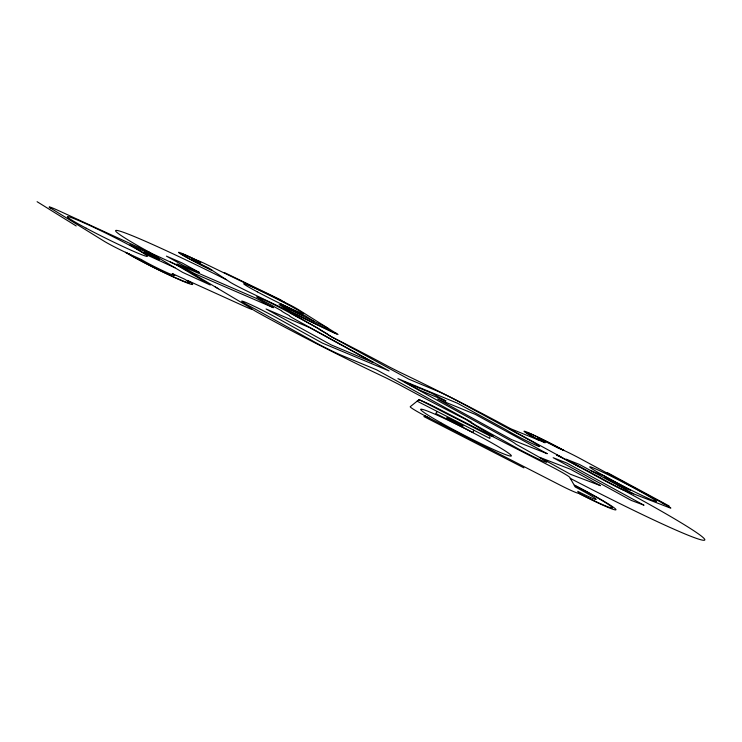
<?xml version="1.0" encoding="UTF-8"?>
<svg xmlns="http://www.w3.org/2000/svg" width="742" height="742" viewBox="0 0 742 742"><rect width="100%" height="100%" fill="white"/><g stroke="black" fill="none" stroke-linecap="round" stroke-linejoin="round"><path stroke-width="1.11" d="M473.656 430.119L473.155 432.605L435.767 413.452L437.279 411.495M252.243 309.293L256.519 311.816A129.683 6.446 26.8 0 0 386.053 377.882L398.389 384.152A129.924 6.437 27.1 0 0 464.9 418.98L466.903 420.083A139.413 7.179 27.4 0 0 488.384 433.402L493.087 436.148L491.9 436.175M618.225 485.528L630.505 490.314L603.84 475.845L591.216 470.855M560.896 456.849L556.639 455.031L579.279 466.857M623.799 490.091L621.147 488.959A17.177 0.807 27.4 0 1 603.385 479.991L517.22 433.059A16.343 0.751 27.2 0 1 509.986 428.459L538.692 440.099A30.904 1.326 27.2 0 1 527.228 432.206A30.904 1.326 27.2 0 1 564.003 450.45L557.836 447.927A15.452 0.668 27.2 0 0 539.378 438.772A15.452 0.668 27.2 0 0 545.184 442.751L539.851 440.572A28.159 1.215 27.2 0 1 529.389 433.374A28.159 1.215 27.2 0 1 562.918 450.004M158.157 257.687L129.961 244.739L146.526 254.756L174.982 267.779M327.732 328.02L279.122 304.572L288.721 310.722L338.027 334.475L297.885 309.303A13.857 0.547 26.7 0 0 281.96 300.946M224.307 272.527L281.088 300.028M284.501 302.18L206.081 264.217A14.311 0.575 26.6 0 0 197.762 260.85M226.31 279.669L220.56 276.803A123.246 5.732 26.6 0 0 122.708 232.051A123.246 5.732 26.6 0 0 149.142 252.122L150.709 252.994M215.245 286.922L218.324 288.759M417.125 401.172L489.859 438.42L489.896 435.851L419.091 399.595L410.252 406.69A22.288 1.41 27.1 0 0 429.136 417.978M424.665 415.687L559.709 484.925A22.65 1.419 27.4 0 0 578.788 493.078M423.877 416.568L523.908 467.859M570.264 478.349L570.784 478.618A139.413 7.179 27.4 0 0 702.238 540.083A139.413 7.179 27.4 0 0 621.842 489.275L621.759 489.228M607.142 472.515L669.163 506.016M664.934 504.374L580.81 458.908A15.341 0.649 27.3 0 0 562.64 449.893M510.329 428.561L503.864 425.064A129.924 6.437 27.1 0 0 399.215 371.965L388.613 366.576A129.683 6.446 26.8 0 0 332.824 337.489L331.257 336.636A123.246 5.732 26.6 0 0 294.973 315.387L291.04 313.207A30.635 1.326 26.7 0 0 290.41 312.03L290.02 311.779M633.52 493.838L579.419 464.446L566.174 459.168L620.971 488.997L669.729 507.816A16.101 0.696 27.4 0 0 662.031 502.807M149.077 252.243L182.653 272.379L210.311 285.021L176.281 264.746L58.739 210.7A19.181 0.974 26.2 0 0 51.013 208.363M49.297 207.296L104.047 241.159A20.257 1.113 26.3 0 0 128.997 253.94M37.1 201.703L76.213 225.976M314.395 321.592L304.637 315.433L280.652 303.858L290.066 309.859M197.595 260.739A26.61 1.085 26.6 0 0 181.975 254.46A26.61 1.085 26.6 0 0 212.064 270.283L208.715 268.075A14.599 0.594 26.6 0 1 192.252 259.422A14.599 0.594 26.6 0 1 200.776 262.844L196.908 260.294A29.207 1.187 26.6 0 0 179.75 253.393A29.207 1.187 26.6 0 0 212.796 270.765L229.853 282.006A15.285 0.659 26.7 0 0 247.374 291.244L328.743 330.431A14.794 0.621 26.8 0 0 335.709 333.019M128.283 253.616A36.553 2.022 26.4 0 0 173.461 276.785A36.553 2.022 26.4 0 0 184.61 279.168L172.209 273.548A20.053 1.113 26.4 0 1 166.023 272.193A20.053 1.113 26.4 0 1 141.305 259.524L125.444 252.326A40.124 2.217 26.4 0 0 175.066 277.777A40.124 2.217 26.4 0 0 187.262 280.374L244.971 306.557A18.735 0.992 26.6 0 0 249.284 307.169L192.002 273.093A17.762 0.872 26.5 0 0 170.308 262M578.843 493.18A40.328 2.449 27.5 0 0 612.354 507.593A40.328 2.449 27.5 0 0 574.289 485.314L575.273 487.012A22.13 1.345 27.5 0 1 596.141 499.227A22.13 1.345 27.5 0 1 577.768 491.334L579.075 493.588A44.27 2.69 27.5 0 0 615.869 509.402A44.27 2.69 27.5 0 0 574.076 484.943L569.624 477.236A20.257 1.141 27.4 0 0 550.824 466.347L437.149 408.137A19.969 1.132 27.1 0 0 418.664 399.938M159.103 259.552L144.514 252.317L159.029 259.607M470.855 421.79L470.845 421.883A22.445 1.206 27.2 0 0 480.417 427.874L516.274 447.714A22.909 1.243 27.3 0 0 544.164 461.505A22.909 1.243 27.3 0 0 536.216 455.514L515.653 444.05A22.316 1.187 27.2 0 0 505.59 437.845L397.907 378.624L457.499 403.24L506.174 429.831A19.913 0.946 27.2 0 0 528.694 441.87A19.913 0.946 27.2 0 0 538.757 445.729L537.338 444.736A19.839 0.937 27.2 0 0 528.888 439.802L460.708 402.656A19.107 0.881 27.1 0 0 437.483 391.136L408.777 379.153L328.363 335.069A18.782 0.853 26.8 0 0 321.787 330.941L319.969 329.875A18.559 0.835 26.8 0 0 313.569 325.859L287.479 311.603A18.318 0.807 26.7 0 0 278.092 306.687L274.058 304.656A18.327 0.807 26.7 0 0 256.853 296.819A18.327 0.807 26.7 0 0 270.617 304.721L281.598 310.805A18.661 0.844 26.8 0 0 287.766 314.729L289.547 315.786A18.884 0.863 26.8 0 0 295.882 319.811L389.049 370.917L322.445 343.11L276.599 317.752A21.286 1.085 26.7 0 0 269.717 314.07L265.896 312.085A21.277 1.085 26.7 0 0 242.402 301.169A21.277 1.085 26.7 0 0 255.369 309.164L314.209 341.802A21.935 1.169 26.8 0 0 341.923 355.492L376.648 369.841L470.855 421.79M303.005 315.452L291.504 309.627L303.005 315.452M617.771 484.127L604.637 477.356L617.771 484.127M643.852 505.135L631.294 500.433L553.161 457.693L566.712 463.017L643.852 505.135M600.38 485.63L570.487 474.286L539.805 457.406L570.542 469.278L600.38 485.63M547.104 453.65L511.488 439.579L437.65 399.02L475.325 414.407L547.104 453.65M445.812 400.93L419.694 390.218L405.039 382.167L431.408 393.037L445.812 400.93M373.458 362.634L331.136 344.882L266.053 308.987L309.766 327.686L373.458 362.634M273.26 307.652L194.645 273.687L176.995 263.911L256.129 298.265L273.26 307.652M199.348 272.453L183.441 265.534L166.421 256.129L182.411 263.113L199.348 272.453M257.326 291.847A33.093 1.326 26.7 0 0 302.996 313.625A33.093 1.326 26.7 0 0 260.099 290.66A33.093 1.326 26.7 0 0 257.326 291.847M86.155 228.193A44.594 2.3 26.3 0 0 147.408 256.315A44.594 2.3 26.3 0 0 88.799 225.049A44.594 2.3 26.3 0 0 86.155 228.193M604.943 476.327A37.592 1.642 27.4 0 0 656.484 501.49A37.592 1.642 27.4 0 0 607.976 474.695A37.592 1.642 27.4 0 0 604.943 476.327M450.014 419.926A9.21 0.538 27.1 0 0 463.073 426.177A9.21 0.538 27.1 0 0 451.702 419.74A9.21 0.538 27.1 0 0 450.014 419.926M440.711 422.625A50.864 3.135 27.2 0 0 511.275 456.015A50.864 3.135 27.2 0 0 446.387 419.425A50.864 3.135 27.2 0 0 440.711 422.625"/></g></svg>
